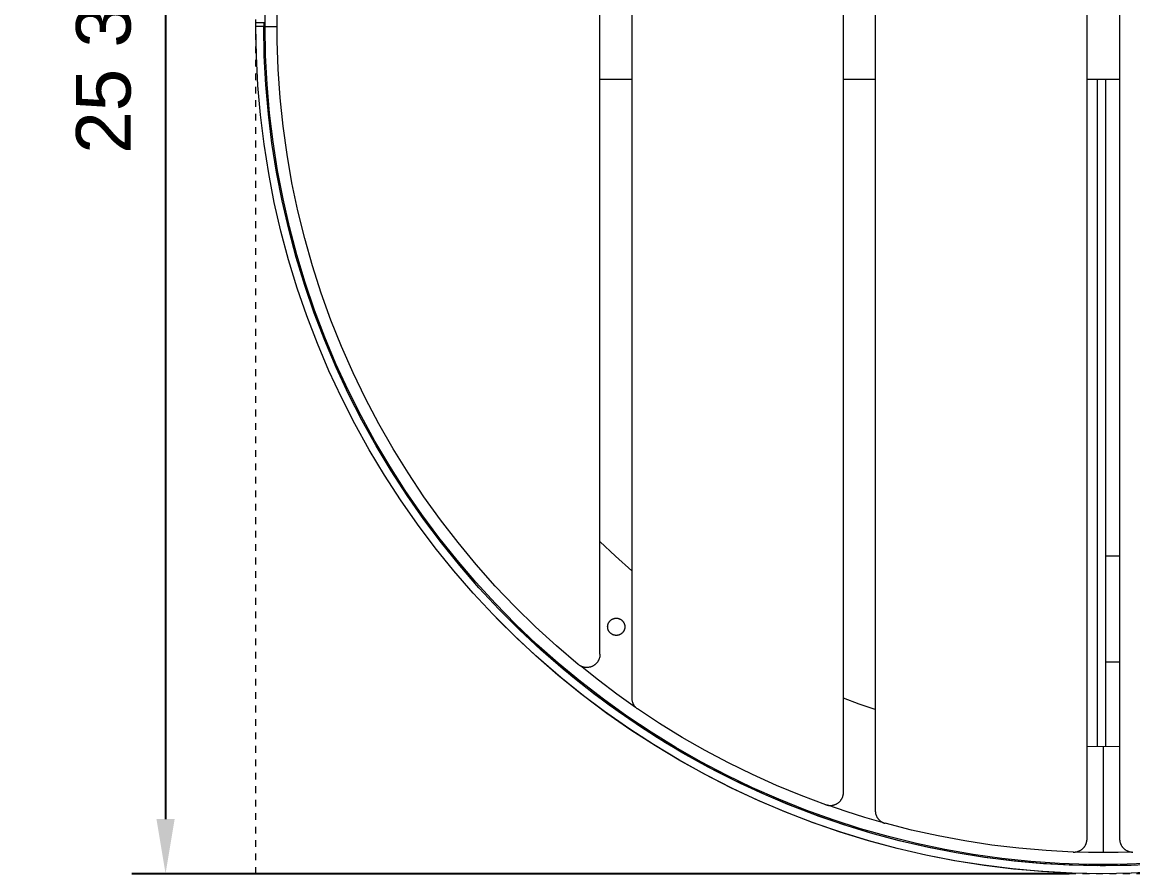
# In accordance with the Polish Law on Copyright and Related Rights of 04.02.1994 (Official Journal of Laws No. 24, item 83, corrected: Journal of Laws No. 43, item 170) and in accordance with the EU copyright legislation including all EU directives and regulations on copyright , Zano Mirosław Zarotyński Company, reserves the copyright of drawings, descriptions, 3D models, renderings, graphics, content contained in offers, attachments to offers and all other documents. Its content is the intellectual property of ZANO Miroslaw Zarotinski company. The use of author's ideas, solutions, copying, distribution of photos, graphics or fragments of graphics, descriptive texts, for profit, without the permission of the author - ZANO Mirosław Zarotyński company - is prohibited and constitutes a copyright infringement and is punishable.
# Model space of a CAD drawing. Header units: inches. Extents: x 4 to 96.5, y 3.2 to 71.9.
# Drawn here: x 4.01 to 20.53, y 3.22 to 15.88 of the extents above; entities that cross this region are included whole.
import ezdxf

# ---------------------------------------------------------------- set-up
doc = ezdxf.new("R2010")
doc.units = ezdxf.units.IN
doc.linetypes.add('HIDDEN', pattern=[1.905, 1.27, -0.635])
for name, color, linetype, lineweight in [('ZANO_R', 7, 'Continuous', 0), ('ZANO_R_przerywana', 250, 'HIDDEN', 0), ('ZANO_W', 1, 'Continuous', 0)]:
    doc.layers.add(name, color=color, linetype=linetype, lineweight=lineweight)
doc.styles.add('Arial', font='arial.ttf')
doc.styles.get("Standard").update_dxf_attribs({"font": 'arial.ttf'})
doc.dimstyles.new('amerykanie', dxfattribs={"dimtxt": 50, "dimasz": 50, "dimexe": 0.5, "dimexo": 0.5, "dimgap": 1, "dimtad": 1, "dimdec": 0, "dimzin": 0, "dimlunit": 5, "dimtxsty": 'Standard', "dimcen": 0.09, "dimclrd": 1, "dimclre": 1, "dimclrt": 1, "dimazin": 0, "dimtfac": 1, "dimtdec": 0, "dimtmove": 0, "dimatfit": 3, "dimfxl": 1, "dimtzin": 0, "dimarcsym": 1})

# ---------------------------------------------------------------- blocks, each defined once
blk = doc.blocks.new('*D359')
at = {"layer": 'ZANO_W', "color": 1, "lineweight": -2}
for p, q in [((19.586, 28.414), (5.645, 28.414)), ((6.145, 27.601), (6.145, 4.03)), ((19.586, 3.218), (5.645, 3.218))]:
    blk.add_line(p, q, dxfattribs=at)
at = {"layer": 'ZANO_W', "color": 1}
for points in [[(6.28, 27.601), (6.01, 27.601), (6.145, 28.414)], [(6.01, 4.03), (6.28, 4.03), (6.145, 3.218)]]:
    blk.add_solid(points, dxfattribs=at)
at = {"layer": 'ZANO_W', "color": 1, "insert": (5.225, 15.816), "char_height": 0.8125, "attachment_point": 5, "rotation": 90, "style": 'Arial'}
blk.add_mtext('{\\fArial|b0|i0|c238|p34;25 3/16}', dxfattribs=at)

msp = doc.modelspace()

# ---------------------------------------------------------------- linework, layer by layer
at = {"layer": 'ZANO_R'}
for p, q in [((19.84945, 3.7371), (19.84945, 27.8939)), ((20.33394, 27.8939), (20.33394, 3.7371)), ((16.69996, 27.47339), (16.69996, 4.1576)), ((16.22754, 4.42987), (16.22754, 27.20113)), ((13.07805, 25.79992), (13.07805, 5.83107)), ((12.60563, 6.48057), (12.60563, 25.15042)), ((7.6255, 15.8155), (7.63292, 16.24557)), ((7.8045, 15.60295), (7.8045, 16.02804)), ((7.48785, 15.8155), (7.48785, 15.87467)), ((7.48785, 15.87467), (7.60595, 15.87467)), ((7.60595, 15.87467), (7.62564, 15.87467)), ((7.60595, 15.87467), (7.60595, 15.75656)), ((7.49537, 15.3762), (7.48771, 15.8155)), ((7.60581, 15.8155), (7.48771, 15.8155)), ((7.6134, 15.38032), (7.60581, 15.8155)), ((7.62564, 15.75656), (7.60597, 15.75656)), ((7.63292, 15.38542), (7.6255, 15.8155)), ((7.6255, 15.8155), (7.80266, 15.8155)), ((7.81921, 15.17811), (7.8045, 15.60295)), ((7.51835, 14.93744), (7.49537, 15.3762)), ((7.63616, 14.94567), (7.6134, 15.38032)), ((7.65519, 14.95586), (7.63292, 15.38542)), ((7.84861, 14.75403), (7.81921, 15.17811)), ((7.55661, 14.49975), (7.51835, 14.93744)), ((7.67407, 14.51208), (7.63616, 14.94567)), ((7.69227, 14.52732), (7.65519, 14.95586)), ((13.07805, 15.02812), (12.60563, 15.02812)), ((16.69996, 15.02812), (16.22754, 15.02812)), ((20.33394, 15.02812), (19.84945, 15.02812)), ((20.00706, 5.10757), (20.00706, 15.02812)), ((20.12517, 15.02812), (20.12517, 5.10729)), ((7.89267, 14.33123), (7.84861, 14.75403)), ((7.61011, 14.06365), (7.55661, 14.49975)), ((7.72707, 14.08008), (7.67407, 14.51208)), ((7.74411, 14.10031), (7.69227, 14.52732)), ((7.95133, 13.9102), (7.89267, 14.33123)), ((7.67878, 13.62969), (7.61011, 14.06365)), ((7.7951, 13.65018), (7.72707, 14.08008)), ((7.81067, 13.67535), (7.74411, 14.10031)), ((8.02452, 13.49146), (7.95133, 13.9102)), ((7.76255, 13.19839), (7.67878, 13.62969)), ((7.87808, 13.22292), (7.7951, 13.65018)), ((7.89185, 13.25294), (7.81067, 13.67535)), ((8.11217, 13.0755), (8.02452, 13.49146)), ((7.9759, 12.79881), (7.87808, 13.22292)), ((7.98757, 12.83358), (7.89185, 13.25294)), ((7.8613, 12.77026), (7.76255, 13.19839)), ((8.21415, 12.66282), (8.11217, 13.0755)), ((7.97492, 12.34585), (7.8613, 12.77026)), ((8.08846, 12.37838), (7.9759, 12.79881)), ((8.0977, 12.41778), (7.98757, 12.83358)), ((8.33035, 12.25391), (8.21415, 12.66282)), ((8.22212, 12.00603), (8.0977, 12.41778)), ((8.10328, 11.92565), (7.97492, 12.34585)), ((8.21561, 11.96212), (8.08846, 12.37838)), ((8.46063, 11.84928), (8.33035, 12.25391)), ((8.24621, 11.51019), (8.10328, 11.92565)), ((8.3572, 11.55055), (8.21561, 11.96212)), ((8.36068, 11.59881), (8.22212, 12.00603)), ((8.60484, 11.44939), (8.46063, 11.84928)), ((8.51321, 11.19663), (8.36068, 11.59881)), ((8.40353, 11.09996), (8.24621, 11.51019)), ((8.51305, 11.14417), (8.3572, 11.55055)), ((8.76279, 11.05473), (8.60484, 11.44939)), ((8.57507, 10.69546), (8.40353, 11.09996)), ((8.68298, 10.74347), (8.51305, 11.14417)), ((8.67953, 10.79994), (8.51321, 11.19663)), ((8.93431, 10.66578), (8.76279, 11.05473)), ((8.85944, 10.40923), (8.67953, 10.79994)), ((8.86678, 10.34893), (8.68298, 10.74347)), ((8.76061, 10.2972), (8.57507, 10.69546)), ((9.11919, 10.28299), (8.93431, 10.66578)), ((9.05274, 10.02497), (8.85944, 10.40923)), ((8.95992, 9.90565), (8.76061, 10.2972)), ((9.06423, 9.96105), (8.86678, 10.34893)), ((9.3172, 9.90683), (9.11919, 10.28299)), ((9.25918, 9.64761), (9.05274, 10.02497)), ((9.27508, 9.58029), (9.06423, 9.96105)), ((9.17277, 9.52128), (8.95992, 9.90565)), ((9.5281, 9.53774), (9.3172, 9.90683)), ((9.47852, 9.27759), (9.25918, 9.64761)), ((9.49907, 9.20711), (9.27508, 9.58029)), ((9.39889, 9.14457), (9.17277, 9.52128)), ((9.75166, 9.17618), (9.5281, 9.53774)), ((9.7105, 8.91537), (9.47852, 9.27759)), ((9.638, 8.77598), (9.39889, 9.14457)), ((9.73595, 8.84197), (9.49907, 9.20711)), ((9.98759, 8.82257), (9.75166, 9.17618)), ((9.88983, 8.41594), (9.638, 8.77598)), ((9.95485, 8.56137), (9.7105, 8.91537)), ((9.98541, 8.48531), (9.73595, 8.84197)), ((10.23561, 8.47733), (9.98759, 8.82257)), ((10.21127, 8.21602), (9.95485, 8.56137)), ((10.24716, 8.13757), (9.98541, 8.48531)), ((10.49543, 8.14088), (10.23561, 8.47733)), ((10.15405, 8.06491), (9.88983, 8.41594)), ((10.47946, 7.87972), (10.21127, 8.21602)), ((10.52088, 7.79917), (10.24716, 8.13757)), ((10.76674, 7.81362), (10.49543, 8.14088)), ((12.83858, 7.93773), (12.60563, 8.15876)), ((10.43036, 7.7233), (10.15405, 8.06491)), ((13.07805, 7.72379), (12.83858, 7.93773)), ((20.33394, 7.94178), (20.12517, 7.94178)), ((10.7591, 7.55288), (10.47946, 7.87972)), ((10.80623, 7.47052), (10.52088, 7.79917)), ((11.04921, 7.49595), (10.76674, 7.81362)), ((10.71841, 7.39154), (10.43036, 7.7233)), ((11.04985, 7.23589), (10.7591, 7.55288)), ((11.10286, 7.15201), (10.80623, 7.47052)), ((11.34251, 7.18825), (11.04921, 7.49595)), ((11.01785, 7.07002), (10.71841, 7.39154)), ((11.35137, 6.92912), (11.04985, 7.23589)), ((11.41043, 6.84405), (11.10286, 7.15201)), ((11.64627, 6.89087), (11.34251, 7.18825)), ((11.32833, 6.75914), (11.01785, 7.07002)), ((11.37226, 6.71687), (11.06301, 7.02345)), ((11.56501, 6.69711), (11.26108, 6.99091)), ((12.72824, 6.93469), (12.72987, 6.9388)), ((12.72987, 6.9388), (12.73165, 6.94284)), ((12.73165, 6.94284), (12.73357, 6.94682)), ((12.73357, 6.94682), (12.73562, 6.95073)), ((12.73562, 6.95073), (12.73781, 6.95457)), ((12.73781, 6.95457), (12.74012, 6.95833)), ((12.74012, 6.95833), (12.74257, 6.962)), ((12.74257, 6.962), (12.74514, 6.9656)), ((12.74514, 6.9656), (12.74784, 6.9691)), ((12.74784, 6.9691), (12.75065, 6.9725)), ((12.75065, 6.9725), (12.75358, 6.97581)), ((12.75358, 6.97581), (12.75662, 6.97901)), ((12.75662, 6.97901), (12.75977, 6.98211)), ((12.75977, 6.98211), (12.76302, 6.98509)), ((12.76302, 6.98509), (12.76638, 6.98796)), ((12.76638, 6.98796), (12.76983, 6.99072)), ((12.76983, 6.99072), (12.77338, 6.99335)), ((12.77338, 6.99335), (12.77702, 6.99586)), ((12.77702, 6.99586), (12.78074, 6.99824)), ((12.78074, 6.99824), (12.78453, 7.00049)), ((12.78453, 7.00049), (12.78841, 7.00261)), ((12.78841, 7.00261), (12.79236, 7.0046)), ((12.79236, 7.0046), (12.79637, 7.00645)), ((12.79637, 7.00645), (12.80044, 7.00815)), ((12.80044, 7.00815), (12.80457, 7.00972)), ((12.80457, 7.00972), (12.80875, 7.01114)), ((12.80875, 7.01114), (12.81298, 7.01242)), ((12.81298, 7.01242), (12.81725, 7.01355)), ((12.81725, 7.01355), (12.82156, 7.01453)), ((12.82156, 7.01453), (12.82589, 7.01537)), ((12.82589, 7.01537), (12.83026, 7.01605)), ((12.83026, 7.01605), (12.83464, 7.01658)), ((12.83464, 7.01658), (12.83904, 7.01697)), ((12.83904, 7.01697), (12.84345, 7.01719)), ((12.84345, 7.01719), (12.84787, 7.01727)), ((12.84787, 7.01727), (12.85229, 7.01719)), ((12.85229, 7.01719), (12.8567, 7.01697)), ((12.8567, 7.01697), (12.8611, 7.01658)), ((12.8611, 7.01658), (12.86548, 7.01605)), ((12.86548, 7.01605), (12.86985, 7.01537)), ((12.86985, 7.01537), (12.87418, 7.01453)), ((12.87418, 7.01453), (12.87849, 7.01355)), ((12.87849, 7.01355), (12.88276, 7.01242)), ((12.88276, 7.01242), (12.88699, 7.01114)), ((12.88699, 7.01114), (12.89117, 7.00972)), ((12.89117, 7.00972), (12.8953, 7.00815)), ((12.8953, 7.00815), (12.89937, 7.00645)), ((12.89937, 7.00645), (12.90338, 7.0046)), ((12.90338, 7.0046), (12.90733, 7.00261)), ((12.90733, 7.00261), (12.91121, 7.00049)), ((12.91121, 7.00049), (12.915, 6.99824)), ((12.915, 6.99824), (12.91872, 6.99586)), ((12.91872, 6.99586), (12.92236, 6.99335)), ((12.92236, 6.99335), (12.92591, 6.99072)), ((12.92591, 6.99072), (12.92936, 6.98796)), ((12.92936, 6.98796), (12.93272, 6.98509)), ((12.93272, 6.98509), (12.93597, 6.98211)), ((12.93597, 6.98211), (12.93912, 6.97901)), ((12.93912, 6.97901), (12.94216, 6.97581)), ((12.94216, 6.97581), (12.94509, 6.9725)), ((12.94509, 6.9725), (12.9479, 6.9691)), ((12.9479, 6.9691), (12.9506, 6.9656)), ((12.9506, 6.9656), (12.95317, 6.962)), ((12.95317, 6.962), (12.95562, 6.95833)), ((12.95562, 6.95833), (12.95793, 6.95457)), ((12.95793, 6.95457), (12.96012, 6.95073)), ((12.96012, 6.95073), (12.96217, 6.94682)), ((12.96217, 6.94682), (12.96409, 6.94284)), ((12.96409, 6.94284), (12.96587, 6.9388)), ((12.96587, 6.9388), (12.9675, 6.93469)), ((11.66329, 6.63294), (11.35137, 6.92912)), ((11.72854, 6.54699), (11.41043, 6.84405)), ((11.96015, 6.60419), (11.64627, 6.89087)), ((12.71994, 6.89153), (12.72009, 6.89594)), ((12.71994, 6.88711), (12.71994, 6.89153)), ((12.72009, 6.8827), (12.71994, 6.88711)), ((12.72009, 6.89594), (12.7204, 6.90035)), ((12.7204, 6.87829), (12.72009, 6.8827)), ((12.7204, 6.90035), (12.72086, 6.90474)), ((12.72086, 6.8739), (12.7204, 6.87829)), ((12.72086, 6.90474), (12.72146, 6.90912)), ((12.72146, 6.86952), (12.72086, 6.8739)), ((12.72146, 6.90912), (12.72222, 6.91347)), ((12.72222, 6.86517), (12.72146, 6.86952)), ((12.72222, 6.91347), (12.72313, 6.91779)), ((12.72313, 6.86085), (12.72222, 6.86517)), ((12.72313, 6.91779), (12.72419, 6.92208)), ((12.72419, 6.85656), (12.72313, 6.86085)), ((12.72419, 6.92208), (12.72539, 6.92633)), ((12.72539, 6.85231), (12.72419, 6.85656)), ((12.72539, 6.92633), (12.72674, 6.93054)), ((12.72674, 6.84811), (12.72539, 6.85231)), ((12.72674, 6.93054), (12.72824, 6.93469)), ((12.72824, 6.84395), (12.72674, 6.84811)), ((12.72987, 6.83985), (12.72824, 6.84395)), ((12.73165, 6.83581), (12.72987, 6.83985)), ((12.73357, 6.83183), (12.73165, 6.83581)), ((12.73562, 6.82791), (12.73357, 6.83183)), ((12.73781, 6.82408), (12.73562, 6.82791)), ((12.74012, 6.82032), (12.73781, 6.82408)), ((12.74257, 6.81664), (12.74012, 6.82032)), ((12.74514, 6.81305), (12.74257, 6.81664)), ((12.74784, 6.80955), (12.74514, 6.81305)), ((12.75065, 6.80614), (12.74784, 6.80955)), ((12.75358, 6.80284), (12.75065, 6.80614)), ((12.75662, 6.79963), (12.75358, 6.80284)), ((12.75977, 6.79654), (12.75662, 6.79963)), ((12.76302, 6.79355), (12.75977, 6.79654)), ((12.76638, 6.79068), (12.76302, 6.79355)), ((12.76983, 6.78793), (12.76638, 6.79068)), ((12.77338, 6.78529), (12.76983, 6.78793)), ((12.77702, 6.78278), (12.77338, 6.78529)), ((12.78074, 6.7804), (12.77702, 6.78278)), ((12.78453, 6.77815), (12.78074, 6.7804)), ((12.78841, 6.77603), (12.78453, 6.77815)), ((12.79236, 6.77404), (12.78841, 6.77603)), ((12.79637, 6.7722), (12.79236, 6.77404)), ((12.80044, 6.77049), (12.79637, 6.7722)), ((12.89937, 6.7722), (12.8953, 6.77049)), ((12.90338, 6.77404), (12.89937, 6.7722)), ((12.90733, 6.77603), (12.90338, 6.77404)), ((12.91121, 6.77815), (12.90733, 6.77603)), ((12.915, 6.7804), (12.91121, 6.77815)), ((12.91872, 6.78278), (12.915, 6.7804)), ((12.92236, 6.78529), (12.91872, 6.78278)), ((12.92591, 6.78793), (12.92236, 6.78529)), ((12.92936, 6.79068), (12.92591, 6.78793)), ((12.93272, 6.79355), (12.92936, 6.79068)), ((12.93597, 6.79654), (12.93272, 6.79355)), ((12.93912, 6.79963), (12.93597, 6.79654)), ((12.94216, 6.80284), (12.93912, 6.79963)), ((12.94509, 6.80614), (12.94216, 6.80284)), ((12.9479, 6.80955), (12.94509, 6.80614)), ((12.9506, 6.81305), (12.9479, 6.80955)), ((12.95317, 6.81664), (12.9506, 6.81305)), ((12.95562, 6.82032), (12.95317, 6.81664)), ((12.95793, 6.82408), (12.95562, 6.82032)), ((12.96012, 6.82791), (12.95793, 6.82408)), ((12.96217, 6.83183), (12.96012, 6.82791)), ((12.96409, 6.83581), (12.96217, 6.83183)), ((12.96587, 6.83985), (12.96409, 6.83581)), ((12.9675, 6.84395), (12.96587, 6.83985)), ((12.9675, 6.93469), (12.969, 6.93054)), ((12.969, 6.84811), (12.9675, 6.84395)), ((12.969, 6.93054), (12.97035, 6.92633)), ((12.97035, 6.85231), (12.969, 6.84811)), ((12.97035, 6.92633), (12.97155, 6.92208)), ((12.97155, 6.85656), (12.97035, 6.85231)), ((12.97155, 6.92208), (12.97261, 6.91779)), ((12.97261, 6.86085), (12.97155, 6.85656)), ((12.97261, 6.91779), (12.97352, 6.91347)), ((12.97352, 6.86517), (12.97261, 6.86085)), ((12.97352, 6.91347), (12.97428, 6.90912)), ((12.97428, 6.86952), (12.97352, 6.86517)), ((12.97428, 6.90912), (12.97489, 6.90474)), ((12.97489, 6.8739), (12.97428, 6.86952)), ((12.97489, 6.90474), (12.97534, 6.90035)), ((12.97534, 6.87829), (12.97489, 6.8739)), ((12.97534, 6.90035), (12.97565, 6.89594)), ((12.97565, 6.8827), (12.97534, 6.87829)), ((12.97565, 6.89594), (12.9758, 6.89153)), ((12.9758, 6.88711), (12.97565, 6.8827)), ((12.9758, 6.89153), (12.9758, 6.88711)), ((11.64945, 6.45928), (11.32833, 6.75914)), ((11.69192, 6.42116), (11.37226, 6.71687)), ((11.87871, 6.41377), (11.56501, 6.69711)), ((11.98526, 6.3477), (11.66329, 6.63294)), ((12.80457, 6.76892), (12.80044, 6.77049)), ((12.80875, 6.7675), (12.80457, 6.76892)), ((12.81298, 6.76622), (12.80875, 6.7675)), ((12.81725, 6.76509), (12.81298, 6.76622)), ((12.82156, 6.76411), (12.81725, 6.76509)), ((12.82589, 6.76328), (12.82156, 6.76411)), ((12.83026, 6.76259), (12.82589, 6.76328)), ((12.83464, 6.76206), (12.83026, 6.76259)), ((12.83904, 6.76168), (12.83464, 6.76206)), ((12.84345, 6.76145), (12.83904, 6.76168)), ((12.84787, 6.76137), (12.84345, 6.76145)), ((12.85229, 6.76145), (12.84787, 6.76137)), ((12.8567, 6.76168), (12.85229, 6.76145)), ((12.8611, 6.76206), (12.8567, 6.76168)), ((12.86548, 6.76259), (12.8611, 6.76206)), ((12.86985, 6.76328), (12.86548, 6.76259)), ((12.87418, 6.76411), (12.86985, 6.76328)), ((12.87849, 6.76509), (12.87418, 6.76411)), ((12.88276, 6.76622), (12.87849, 6.76509)), ((12.88699, 6.7675), (12.88276, 6.76622)), ((12.89117, 6.76892), (12.88699, 6.7675)), ((12.8953, 6.77049), (12.89117, 6.76892)), ((11.98084, 6.1708), (11.64945, 6.45928)), ((12.05682, 6.26121), (11.72854, 6.54699)), ((12.28375, 6.32854), (11.96015, 6.60419)), ((12.60266, 6.44654), (12.60136, 6.43982)), ((12.60373, 6.45329), (12.60266, 6.44654)), ((12.60456, 6.46008), (12.60373, 6.45329)), ((12.60515, 6.4669), (12.60456, 6.46008)), ((12.60551, 6.47373), (12.60515, 6.4669)), ((12.60563, 6.48057), (12.60551, 6.47373)), ((12.02161, 6.13668), (11.69192, 6.42116)), ((12.20183, 6.14121), (11.87871, 6.41377)), ((12.31688, 6.07375), (11.98526, 6.3477)), ((12.28911, 6.32428), (12.28375, 6.32854)), ((12.29461, 6.32022), (12.28911, 6.32428)), ((12.30026, 6.31635), (12.29461, 6.32022)), ((12.30603, 6.31268), (12.30026, 6.31635)), ((12.31192, 6.30921), (12.30603, 6.31268)), ((12.31794, 6.30595), (12.31192, 6.30921)), ((12.58361, 6.09434), (12.31625, 6.30683)), ((12.32406, 6.30289), (12.31794, 6.30595)), ((12.33028, 6.30006), (12.32406, 6.30289)), ((12.3366, 6.29744), (12.33028, 6.30006)), ((12.34301, 6.29504), (12.3366, 6.29744)), ((12.3495, 6.29287), (12.34301, 6.29504)), ((12.35605, 6.29092), (12.3495, 6.29287)), ((12.36268, 6.2892), (12.35605, 6.29092)), ((12.36935, 6.28772), (12.36268, 6.2892)), ((12.37608, 6.28646), (12.36935, 6.28772)), ((12.38284, 6.28544), (12.37608, 6.28646)), ((12.38964, 6.28466), (12.38284, 6.28544)), ((12.39646, 6.28411), (12.38964, 6.28466)), ((12.40329, 6.2838), (12.39646, 6.28411)), ((12.41013, 6.28373), (12.40329, 6.2838)), ((12.41697, 6.2839), (12.41013, 6.28373)), ((12.4238, 6.2843), (12.41697, 6.2839)), ((12.43061, 6.28494), (12.4238, 6.2843)), ((12.4374, 6.28582), (12.43061, 6.28494)), ((12.44414, 6.28693), (12.4374, 6.28582)), ((12.45085, 6.28827), (12.44414, 6.28693)), ((12.45751, 6.28985), (12.45085, 6.28827)), ((12.46411, 6.29166), (12.45751, 6.28985)), ((12.47064, 6.2937), (12.46411, 6.29166)), ((12.47709, 6.29596), (12.47064, 6.2937)), ((12.48347, 6.29844), (12.47709, 6.29596)), ((12.48975, 6.30115), (12.48347, 6.29844)), ((12.49593, 6.30407), (12.48975, 6.30115)), ((12.50202, 6.30721), (12.49593, 6.30407)), ((12.50798, 6.31055), (12.50202, 6.30721)), ((12.51383, 6.3141), (12.50798, 6.31055)), ((12.51955, 6.31785), (12.51383, 6.3141)), ((12.52514, 6.3218), (12.51955, 6.31785)), ((12.53059, 6.32594), (12.52514, 6.3218)), ((12.53589, 6.33026), (12.53059, 6.32594)), ((12.54103, 6.33477), (12.53589, 6.33026)), ((12.54602, 6.33945), (12.54103, 6.33477)), ((12.55084, 6.34431), (12.54602, 6.33945)), ((12.55549, 6.34932), (12.55084, 6.34431)), ((12.55996, 6.3545), (12.55549, 6.34932)), ((12.56425, 6.35983), (12.55996, 6.3545)), ((12.56835, 6.36531), (12.56425, 6.35983)), ((12.57226, 6.37092), (12.56835, 6.36531)), ((12.57597, 6.37667), (12.57226, 6.37092)), ((12.57948, 6.38254), (12.57597, 6.37667)), ((12.58278, 6.38853), (12.57948, 6.38254)), ((12.58588, 6.39463), (12.58278, 6.38853)), ((12.58876, 6.40084), (12.58588, 6.39463)), ((12.59142, 6.40714), (12.58876, 6.40084)), ((12.59386, 6.41353), (12.59142, 6.40714)), ((12.59608, 6.42), (12.59386, 6.41353)), ((12.59807, 6.42654), (12.59608, 6.42)), ((12.59983, 6.43315), (12.59807, 6.42654)), ((12.60136, 6.43982), (12.59983, 6.43315)), ((20.12517, 6.36703), (20.33394, 6.36703)), ((12.32208, 5.89404), (11.98084, 6.1708)), ((12.36094, 5.86376), (12.02161, 6.13668)), ((12.39487, 5.98706), (12.05682, 6.26121)), ((12.534, 5.87976), (12.20183, 6.14121)), ((12.65775, 5.8114), (12.31688, 6.07375)), ((12.74226, 5.72485), (12.39487, 5.98706)), ((12.85677, 5.88936), (12.58361, 6.09434)), ((12.67277, 5.62936), (12.32208, 5.89404)), ((12.70949, 5.60273), (12.36094, 5.86376)), ((12.87483, 5.6297), (12.534, 5.87976)), ((13.00748, 5.56098), (12.65775, 5.8114)), ((13.13553, 5.69206), (12.85677, 5.88936)), ((13.07805, 5.83107), (13.07817, 5.82424)), ((13.07817, 5.82424), (13.07852, 5.81741)), ((13.07852, 5.81741), (13.07912, 5.81061)), ((13.07912, 5.81061), (13.07995, 5.80382)), ((13.07995, 5.80382), (13.08101, 5.79707)), ((13.08101, 5.79707), (13.08231, 5.79036)), ((13.08231, 5.79036), (13.08384, 5.7837)), ((13.08384, 5.7837), (13.0856, 5.7771)), ((16.46275, 5.74089), (16.22754, 5.82875)), ((13.03247, 5.37706), (12.67277, 5.62936)), ((13.0986, 5.47492), (12.74226, 5.72485)), ((13.22393, 5.39133), (12.87483, 5.6297)), ((13.0856, 5.7771), (13.08758, 5.77056)), ((13.08758, 5.77056), (13.0898, 5.76409)), ((13.0898, 5.76409), (13.09223, 5.75771)), ((13.09223, 5.75771), (13.09489, 5.75141)), ((13.09489, 5.75141), (13.09776, 5.74521)), ((13.09776, 5.74521), (13.10085, 5.73911)), ((13.10085, 5.73911), (13.10415, 5.73313)), ((13.10415, 5.73313), (13.10765, 5.72726)), ((13.10765, 5.72726), (13.11135, 5.72152)), ((13.13523, 5.69226), (13.10889, 5.71042)), ((13.11135, 5.72152), (13.11526, 5.71591)), ((13.11526, 5.71591), (13.11935, 5.71043)), ((13.11935, 5.71043), (13.12363, 5.70511)), ((13.12363, 5.70511), (13.1281, 5.69993)), ((13.1281, 5.69993), (13.13274, 5.69492)), ((13.13274, 5.69492), (13.13755, 5.69006)), ((13.13755, 5.69006), (13.14253, 5.68538)), ((13.14253, 5.68538), (13.14766, 5.68087)), ((13.14766, 5.68087), (13.15295, 5.67655)), ((13.15295, 5.67655), (13.15839, 5.67241)), ((13.15839, 5.67241), (13.16397, 5.66846)), ((13.49281, 5.45179), (13.16397, 5.66846)), ((16.69996, 5.65858), (16.46275, 5.74089)), ((13.06686, 5.35391), (12.70949, 5.60273)), ((13.36565, 5.32278), (13.00748, 5.56098)), ((13.46342, 5.23757), (13.0986, 5.47492)), ((13.82842, 5.24577), (13.49281, 5.45179)), ((13.40075, 5.13746), (13.03247, 5.37706)), ((13.43261, 5.11758), (13.06686, 5.35391)), ((13.58091, 5.16492), (13.22393, 5.39133)), ((13.73182, 5.09709), (13.36565, 5.32278)), ((13.77717, 4.91085), (13.40075, 5.13746)), ((13.83631, 5.01308), (13.46342, 5.23757)), ((13.94535, 4.95073), (13.58091, 5.16492)), ((14.17047, 5.05062), (13.82842, 5.24577)), ((13.80632, 4.89404), (13.43261, 5.11758)), ((14.10556, 4.88416), (13.73182, 5.09709)), ((14.21679, 4.80173), (13.83631, 5.01308)), ((14.51859, 4.86653), (14.17047, 5.05062)), ((20.09169, 5.10724), (19.84945, 5.10998)), ((20.33394, 5.10998), (20.09169, 5.10724)), ((20.09169, 5.10724), (20.09169, 3.53249)), ((14.16125, 4.6975), (13.77717, 4.91085)), ((14.18752, 4.68354), (13.80632, 4.89404)), ((14.31683, 4.74901), (13.94535, 4.95073)), ((14.48643, 4.68427), (14.10556, 4.88416)), ((14.60442, 4.60378), (14.21679, 4.80173)), ((14.87244, 4.69369), (14.51859, 4.86653)), ((14.55255, 4.49768), (14.16125, 4.6975)), ((14.57578, 4.48635), (14.18752, 4.68354)), ((14.69493, 4.55998), (14.31683, 4.74901)), ((14.87398, 4.49763), (14.48643, 4.68427)), ((15.23165, 4.53229), (14.87244, 4.69369)), ((14.95057, 4.31162), (14.55255, 4.49768)), ((14.97061, 4.30269), (14.57578, 4.48635)), ((14.99871, 4.41947), (14.60442, 4.60378)), ((15.07922, 4.38387), (14.69493, 4.55998)), ((15.26773, 4.32449), (14.87398, 4.49763)), ((15.59584, 4.38249), (15.23165, 4.53229)), ((15.35484, 4.13955), (14.95057, 4.31162)), ((15.37156, 4.13279), (14.97061, 4.30269)), ((15.39919, 4.24901), (14.99871, 4.41947)), ((15.46925, 4.22087), (15.07922, 4.38387)), ((15.66723, 4.16504), (15.26773, 4.32449)), ((15.96465, 4.24443), (15.59584, 4.38249)), ((16.17267, 4.29352), (16.17733, 4.29854)), ((16.17733, 4.29854), (16.1818, 4.30372)), ((16.1818, 4.30372), (16.1861, 4.30905)), ((16.1861, 4.30905), (16.19021, 4.31453)), ((16.19021, 4.31453), (16.19412, 4.32014)), ((16.19412, 4.32014), (16.19784, 4.32589)), ((16.19784, 4.32589), (16.20135, 4.33177)), ((16.20135, 4.33177), (16.20466, 4.33776)), ((16.20466, 4.33776), (16.20776, 4.34387)), ((16.20776, 4.34387), (16.21064, 4.35008)), ((16.21064, 4.35008), (16.21331, 4.35638)), ((16.21331, 4.35638), (16.21575, 4.36278)), ((16.21575, 4.36278), (16.21797, 4.36925)), ((16.21797, 4.36925), (16.21997, 4.3758)), ((16.21997, 4.3758), (16.22173, 4.38241)), ((16.22173, 4.38241), (16.22327, 4.38909)), ((16.22327, 4.38909), (16.22457, 4.39581)), ((16.22457, 4.39581), (16.22564, 4.40257)), ((16.22564, 4.40257), (16.22647, 4.40937)), ((16.22647, 4.40937), (16.22706, 4.41619)), ((16.22706, 4.41619), (16.22742, 4.42302)), ((16.22742, 4.42302), (16.22754, 4.42987)), ((15.76486, 3.98169), (15.35484, 4.13955)), ((15.77814, 3.97684), (15.37156, 4.13279)), ((15.80537, 4.09263), (15.39919, 4.24901)), ((15.86458, 4.07118), (15.46925, 4.22087)), ((16.07199, 4.01948), (15.66723, 4.16504)), ((15.96465, 4.24443), (15.97114, 4.24225)), ((15.97114, 4.24225), (15.9777, 4.24029)), ((15.9777, 4.24029), (15.98433, 4.23856)), ((15.98433, 4.23856), (15.99101, 4.23707)), ((15.99101, 4.23707), (15.99774, 4.2358)), ((16.26622, 4.14339), (15.992, 4.23687)), ((15.99774, 4.2358), (16.0045, 4.23477)), ((16.0045, 4.23477), (16.0113, 4.23398)), ((16.0113, 4.23398), (16.01813, 4.23343)), ((16.01813, 4.23343), (16.02497, 4.23311)), ((16.02497, 4.23311), (16.03181, 4.23303)), ((16.03181, 4.23303), (16.03866, 4.23319)), ((16.03866, 4.23319), (16.04549, 4.23358)), ((16.04549, 4.23358), (16.05231, 4.23421)), ((16.05231, 4.23421), (16.0591, 4.23508)), ((16.0591, 4.23508), (16.06585, 4.23619)), ((16.06585, 4.23619), (16.07257, 4.23753)), ((16.07257, 4.23753), (16.07923, 4.2391)), ((16.07923, 4.2391), (16.08583, 4.2409)), ((16.08583, 4.2409), (16.09237, 4.24294)), ((16.09237, 4.24294), (16.09883, 4.24519)), ((16.09883, 4.24519), (16.10522, 4.24767)), ((16.10522, 4.24767), (16.11151, 4.25038)), ((16.11151, 4.25038), (16.1177, 4.2533)), ((16.1177, 4.2533), (16.12379, 4.25643)), ((16.12379, 4.25643), (16.12976, 4.25977)), ((16.12976, 4.25977), (16.13562, 4.26332)), ((16.13562, 4.26332), (16.14134, 4.26707)), ((16.14134, 4.26707), (16.14694, 4.27101)), ((16.14694, 4.27101), (16.15239, 4.27515)), ((16.15239, 4.27515), (16.1577, 4.27948)), ((16.1577, 4.27948), (16.16285, 4.28398)), ((16.16285, 4.28398), (16.16784, 4.28867)), ((16.16784, 4.28867), (16.17267, 4.29352)), ((16.54258, 4.05641), (16.26622, 4.14339)), ((16.69996, 4.1576), (16.70008, 4.15085)), ((16.70008, 4.15085), (16.70043, 4.14411)), ((16.70043, 4.14411), (16.701, 4.13738)), ((16.701, 4.13738), (16.70181, 4.13067)), ((16.70181, 4.13067), (16.70285, 4.124)), ((16.18014, 3.83821), (15.76486, 3.98169)), ((16.18987, 3.83504), (15.77814, 3.97684)), ((16.21675, 3.9505), (15.80537, 4.09263)), ((16.26475, 3.93496), (15.86458, 4.07118)), ((16.48153, 3.88797), (16.07199, 4.01948)), ((16.82091, 3.97598), (16.54258, 4.05641)), ((16.70285, 4.124), (16.70412, 4.11737)), ((16.70412, 4.11737), (16.70561, 4.11078)), ((16.70561, 4.11078), (16.70733, 4.10425)), ((16.70733, 4.10425), (16.70927, 4.09778)), ((16.70927, 4.09778), (16.71144, 4.09138)), ((16.71144, 4.09138), (16.71382, 4.08506)), ((16.71382, 4.08506), (16.71641, 4.07883)), ((16.71641, 4.07883), (16.71922, 4.07269)), ((16.71922, 4.07269), (16.72224, 4.06664)), ((16.72224, 4.06664), (16.72546, 4.06071)), ((16.72546, 4.06071), (16.72889, 4.05489)), ((16.72889, 4.05489), (16.73251, 4.04919)), ((16.73251, 4.04919), (16.73632, 4.04362)), ((16.73632, 4.04362), (16.74033, 4.03818)), ((16.74033, 4.03818), (16.74452, 4.03288)), ((16.74452, 4.03288), (16.74888, 4.02773)), ((16.74888, 4.02773), (16.75343, 4.02273)), ((16.75343, 4.02273), (16.75814, 4.01789)), ((16.75814, 4.01789), (16.76301, 4.01322)), ((16.76301, 4.01322), (16.76804, 4.00871)), ((16.76804, 4.00871), (16.77323, 4.00439)), ((16.77323, 4.00439), (16.77856, 4.00024)), ((16.77856, 4.00024), (16.78402, 3.99627)), ((16.78402, 3.99627), (16.78962, 3.9925)), ((16.78962, 3.9925), (16.79535, 3.98892)), ((16.79535, 3.98892), (16.8012, 3.98554)), ((16.8012, 3.98554), (16.80715, 3.98236)), ((16.80715, 3.98236), (16.81322, 3.97939)), ((16.81322, 3.97939), (16.81938, 3.97663)), ((16.81938, 3.97663), (16.82564, 3.97408)), ((16.82564, 3.97408), (16.83197, 3.97174)), ((16.83197, 3.97174), (16.83839, 3.96963)), ((16.83839, 3.96963), (16.84487, 3.96773)), ((17.23782, 3.86719), (16.84487, 3.96773)), ((16.60016, 3.70931), (16.18014, 3.83821)), ((16.60625, 3.70756), (16.18987, 3.83504)), ((16.63284, 3.82281), (16.21675, 3.9505)), ((16.66931, 3.81237), (16.26475, 3.93496)), ((16.89537, 3.77067), (16.48153, 3.88797)), ((17.05313, 3.7097), (16.63284, 3.82281)), ((17.07778, 3.70355), (16.66931, 3.81237)), ((17.63388, 3.77968), (17.23782, 3.86719)), ((17.02443, 3.59513), (16.60016, 3.70931)), ((17.02679, 3.59454), (16.60625, 3.70756)), ((17.31302, 3.66774), (16.89537, 3.77067)), ((17.47711, 3.61131), (17.05313, 3.7097)), ((17.48971, 3.60863), (17.07778, 3.70355)), ((17.73396, 3.57927), (17.31302, 3.66774)), ((18.03262, 3.70529), (17.63388, 3.77968)), ((18.43359, 3.6441), (18.03262, 3.70529)), ((18.83636, 3.59619), (18.43359, 3.6441)), ((19.81714, 3.62904), (19.82074, 3.63472)), ((19.82074, 3.63472), (19.82414, 3.64053)), ((19.82414, 3.64053), (19.82734, 3.64645)), ((19.82734, 3.64645), (19.83033, 3.65247)), ((19.83033, 3.65247), (19.83312, 3.6586)), ((19.83312, 3.6586), (19.8357, 3.66481)), ((19.8357, 3.66481), (19.83806, 3.67111)), ((19.83806, 3.67111), (19.84021, 3.67749)), ((19.84021, 3.67749), (19.84214, 3.68393)), ((19.84214, 3.68393), (19.84384, 3.69044)), ((19.84384, 3.69044), (19.84532, 3.69701)), ((19.84532, 3.69701), (19.84658, 3.70362)), ((19.84658, 3.70362), (19.84761, 3.71026)), ((19.84761, 3.71026), (19.84842, 3.71694)), ((19.84842, 3.71694), (19.84899, 3.72365)), ((19.84899, 3.72365), (19.84934, 3.73037)), ((19.84934, 3.73037), (19.84945, 3.7371)), ((20.33394, 3.7371), (20.33405, 3.73037)), ((20.33405, 3.73037), (20.3344, 3.72365)), ((20.3344, 3.72365), (20.33497, 3.71694)), ((20.33497, 3.71694), (20.33577, 3.71026)), ((20.33577, 3.71026), (20.3368, 3.70362)), ((20.3368, 3.70362), (20.33806, 3.69701)), ((20.33806, 3.69701), (20.33955, 3.69044)), ((20.33955, 3.69044), (20.34125, 3.68393)), ((20.34125, 3.68393), (20.34318, 3.67749)), ((20.34318, 3.67749), (20.34533, 3.67111)), ((20.34533, 3.67111), (20.34769, 3.66481)), ((20.34769, 3.66481), (20.35027, 3.6586)), ((20.35027, 3.6586), (20.35306, 3.65247)), ((20.35306, 3.65247), (20.35605, 3.64645)), ((20.35605, 3.64645), (20.35925, 3.64053)), ((20.35925, 3.64053), (20.36265, 3.63472)), ((20.36265, 3.63472), (20.36625, 3.62904)), ((17.45242, 3.49582), (17.02443, 3.59513)), ((17.45099, 3.49613), (17.02679, 3.59454)), ((17.87833, 3.41243), (17.45099, 3.49613)), ((17.88362, 3.41149), (17.45242, 3.49582)), ((17.90426, 3.52778), (17.47711, 3.61131)), ((17.90461, 3.52771), (17.48971, 3.60863)), ((18.15771, 3.50539), (17.73396, 3.57927)), ((18.33407, 3.45918), (17.90426, 3.52778)), ((18.32202, 3.4609), (17.90461, 3.52771)), ((18.58376, 3.44618), (18.15771, 3.50539)), ((19.2405, 3.5616), (18.83636, 3.59619)), ((19.64555, 3.54038), (19.2405, 3.5616)), ((19.64555, 3.54038), (19.65228, 3.54025)), ((19.65228, 3.54025), (19.65901, 3.54036)), ((19.87321, 3.53444), (19.65479, 3.54026)), ((19.65901, 3.54036), (19.66573, 3.54069)), ((19.66573, 3.54069), (19.67243, 3.54125)), ((19.67243, 3.54125), (19.67912, 3.54205)), ((19.67912, 3.54205), (19.68577, 3.54307)), ((19.68577, 3.54307), (19.69238, 3.54431)), ((19.69238, 3.54431), (19.69894, 3.54578)), ((19.69894, 3.54578), (19.70546, 3.54748)), ((19.70546, 3.54748), (19.71191, 3.5494)), ((19.71191, 3.5494), (19.71829, 3.55153)), ((19.71829, 3.55153), (19.72459, 3.55389)), ((19.72459, 3.55389), (19.73081, 3.55645)), ((19.73081, 3.55645), (19.73694, 3.55923)), ((19.73694, 3.55923), (19.74297, 3.56222)), ((19.74297, 3.56222), (19.74889, 3.56541)), ((19.74889, 3.56541), (19.7547, 3.5688)), ((19.7547, 3.5688), (19.76039, 3.57239)), ((19.76039, 3.57239), (19.76596, 3.57617)), ((19.76596, 3.57617), (19.77139, 3.58013)), ((19.77139, 3.58013), (19.77669, 3.58429)), ((19.77669, 3.58429), (19.78184, 3.58862)), ((19.78184, 3.58862), (19.78684, 3.59312)), ((19.78684, 3.59312), (19.79168, 3.59779)), ((19.79168, 3.59779), (19.79636, 3.60263)), ((19.79636, 3.60263), (19.80087, 3.60762)), ((19.80087, 3.60762), (19.80521, 3.61276)), ((19.80521, 3.61276), (19.80937, 3.61805)), ((19.80937, 3.61805), (19.81335, 3.62348)), ((19.81335, 3.62348), (19.81714, 3.62904)), ((20.09169, 3.53249), (19.87321, 3.53444)), ((20.31018, 3.53444), (20.09169, 3.53249)), ((20.5286, 3.54026), (20.31018, 3.53444)), ((20.36625, 3.62904), (20.37004, 3.62348)), ((20.37004, 3.62348), (20.37402, 3.61805)), ((20.37402, 3.61805), (20.37818, 3.61276)), ((20.37818, 3.61276), (20.38251, 3.60762)), ((20.38251, 3.60762), (20.38703, 3.60263)), ((20.38703, 3.60263), (20.39171, 3.59779)), ((20.39171, 3.59779), (20.39655, 3.59312)), ((20.39655, 3.59312), (20.40155, 3.58862)), ((20.40155, 3.58862), (20.4067, 3.58429)), ((20.4067, 3.58429), (20.41199, 3.58013)), ((20.41199, 3.58013), (20.41743, 3.57617)), ((20.41743, 3.57617), (20.42299, 3.57239)), ((20.42299, 3.57239), (20.42868, 3.5688)), ((20.42868, 3.5688), (20.4345, 3.56541)), ((20.4345, 3.56541), (20.44042, 3.56222)), ((20.44042, 3.56222), (20.44645, 3.55923)), ((20.44645, 3.55923), (20.45258, 3.55645)), ((20.45258, 3.55645), (20.4588, 3.55389)), ((20.4588, 3.55389), (20.4651, 3.55153)), ((20.4651, 3.55153), (20.47148, 3.5494)), ((20.47148, 3.5494), (20.47793, 3.54748)), ((20.47793, 3.54748), (20.48444, 3.54578)), ((20.48444, 3.54578), (20.49101, 3.54431)), ((20.49101, 3.54431), (20.49762, 3.54307)), ((20.49762, 3.54307), (20.50427, 3.54205)), ((20.50427, 3.54205), (20.51095, 3.54125)), ((20.51095, 3.54125), (20.51766, 3.54069)), ((20.51766, 3.54069), (20.52438, 3.54036)), ((20.52438, 3.54036), (20.53111, 3.54025)), ((18.30831, 3.34355), (17.87833, 3.41243)), ((18.31749, 3.34225), (17.88362, 3.41149)), ((18.74041, 3.28957), (18.30831, 3.34355)), ((18.75351, 3.28817), (18.31749, 3.34225)), ((18.74145, 3.40825), (18.32202, 3.4609)), ((18.766, 3.40562), (18.33407, 3.45918)), ((19.01159, 3.40171), (18.58376, 3.44618)), ((19.16243, 3.36985), (18.74145, 3.40825)), ((19.19954, 3.36715), (18.766, 3.40562)), ((19.44071, 3.37204), (19.01159, 3.40171)), ((19.58446, 3.34572), (19.16243, 3.36985)), ((19.63416, 3.34382), (19.19954, 3.36715)), ((19.87059, 3.35719), (19.44071, 3.37204)), ((20.00706, 3.3359), (19.58446, 3.34572)), ((20.06933, 3.33566), (19.63416, 3.34382)), ((20.30073, 3.35719), (19.87059, 3.35719)), ((20.00706, 3.33591), (20.00706, 3.35558)), ((20.12517, 3.33577), (20.04507, 3.33577)), ((20.08566, 3.33565), (20.04509, 3.33571)), ((20.50451, 3.34268), (20.06933, 3.33566)), ((20.12517, 3.3554), (20.12517, 3.33577)), ((20.56012, 3.34467), (20.12517, 3.33571)), ((20.73062, 3.37204), (20.30073, 3.35719)), ((20.93919, 3.36487), (20.50451, 3.34268)), ((19.17412, 3.25056), (18.74041, 3.28957)), ((19.19115, 3.24934), (18.75351, 3.28817)), ((19.60892, 3.22657), (19.17412, 3.25056)), ((19.62989, 3.22579), (19.19115, 3.24934)), ((20.04429, 3.21761), (19.60892, 3.22657)), ((20.06917, 3.21755), (19.62989, 3.22579)), ((20.00706, 3.21766), (20.00706, 3.21782)), ((20.04427, 3.21766), (20.00706, 3.21766)), ((20.50848, 3.22464), (20.06917, 3.21755)), ((20.5058, 3.22455), (20.06917, 3.21755)), ((20.94193, 3.24668), (20.5058, 3.22455)), ((20.94727, 3.24704), (20.50848, 3.22464))]:
    msp.add_line(p, q, dxfattribs=at)
at = {"layer": 'ZANO_R_przerywana', "ltscale": 0.05}
for points in [[(7.48771, 3.21766), (7.48771, 28.41357)], [(32.68362, 3.21766), (7.48771, 3.21766)]]:
    msp.add_lwpolyline(points, dxfattribs=at)

# ---------------------------------------------------------------- dimensions: what is measured, and where the dimension line sits
at = {"layer": 'ZANO_W'}
dim = msp.add_linear_dim(base=(6.14497, 3.21766), p1=(20.08566, 28.41357), p2=(20.08566, 3.21766), angle=90, text='{\\fArial|b0|i0|c238|p34;<>}', dimstyle='amerykanie', override={"dimtxt": 0.8125, "dimasz": 0.8125, "dimgap": 0.5, "dimdec": 4, "dimtxsty": 'Arial', "dimaunit": 1, "dimadec": 1, "dimtdec": 4, "dimtmove": 1, "dimfrac": 2}, dxfattribs=at)
dim.commit()
dim.dimension.update_dxf_attribs({"geometry": '*D359', "text_midpoint": (5.22459, 15.81561)})

doc.saveas('drawing.dxf')
